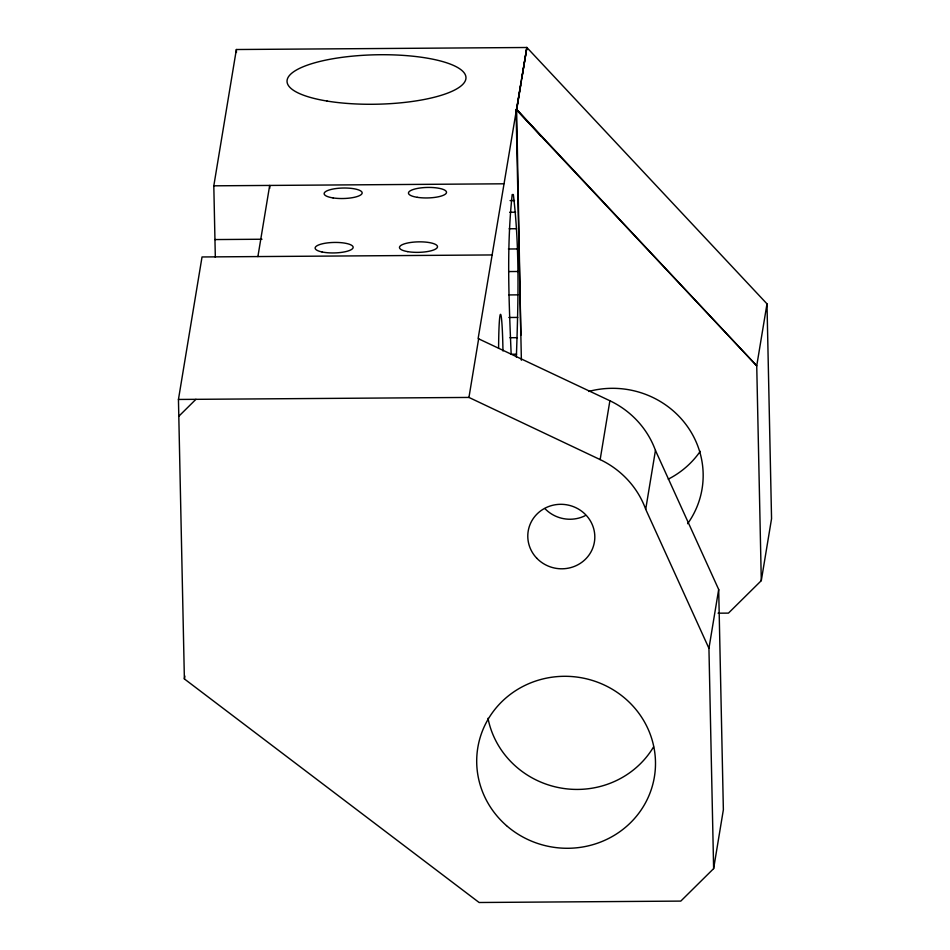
<?xml version="1.0" encoding="UTF-8"?>
<svg xmlns="http://www.w3.org/2000/svg" width="950" height="950" viewBox="0 0 950 950"><rect width="100%" height="100%" fill="white"/><g stroke="black" fill="none" stroke-linecap="round" stroke-linejoin="round"><path stroke-width="1.43" d="M516.361 357.141C518.237 303.026 519.804 248.366 513.344 194.536L512.192 194.56C506.481 247.523 508.963 301.186 511.171 354.338M718.081 613.189L728.46 613.118L761.294 580.64L756.734 365.809L516.634 110.081L517.821 102.802M518.296 99.893L518.771 96.983M519.246 94.074L519.721 91.164M520.208 88.255L520.683 85.334M521.871 78.066L526.87 47.5L236.372 49.519L213.809 185.82L215.329 257.308M761.294 580.64L771.554 518.688L766.994 303.858L526.87 47.5L478.123 338.58L609.888 400.746A89.502 85.904 9.4 0 1 655.453 450.431L718.687 589.475L723.366 809.756L713.628 868.621L680.794 901.099L479.121 902.5L184.383 678.929L178.446 399.451L202.029 256.963L491.969 254.944M184.383 678.929L184.858 676.068M257.901 256.571L269.681 185.428L269.741 188.338M713.628 868.621L708.938 648.339L645.703 509.283A89.502 85.904 9.4 0 0 600.151 459.598L468.944 397.433L478.681 338.58M526.87 47.5L516.622 109.452L520.861 335.196M600.151 459.598L609.888 400.746M645.703 509.283L655.453 450.431M708.938 648.339L718.687 589.475M766.994 303.858L756.734 365.809L516.622 109.452L541.203 136.242M178.802 416.266L195.914 399.332M213.809 185.82L503.749 183.801M510.079 200.581L514.508 200.557M509.687 212.254L515.601 212.218M509.141 228.772L516.539 228.713M214.949 239.566L261.998 239.234M508.381 248.995L517.251 248.936M508.844 271.558L517.714 271.498M508.998 294.928L517.881 294.856M508.856 317.49L517.738 317.431M509.901 337.725L517.299 337.678M510.673 354.255L516.586 354.219M178.446 399.451L468.944 397.433M516.634 110.081L516.064 109.452L521.384 360.216M236.372 49.519L236.443 52.476M585.105 515.731A33.559 32.217 9.4 0 1 544.872 508.559M498.596 348.329A44.745 2.221 89.6 0 1 500.591 314.367A44.745 2.221 89.6 0 1 502.966 350.978M588.62 391.471A89.502 85.904 9.4 0 1 686.078 424.662A89.502 85.904 9.4 0 1 687.622 523.711M700.245 451.298A89.502 85.904 9.4 0 1 668.266 479.156M653.576 746.89A89.502 85.904 9.4 0 1 561.165 788.072A89.502 85.904 9.4 0 1 487.991 718.283M536.679 558.125A33.559 32.217 9.4 0 0 593.311 546.523A33.559 32.217 9.4 0 0 553.909 505.008A33.559 32.217 9.4 0 0 536.679 558.125M327.097 101.068A89.502 24.724 -1.2 0 0 465.809 79.242A89.502 24.724 -1.2 0 0 336.585 58.14A89.502 24.724 -1.2 0 0 327.097 101.068M506.504 825.633A89.502 85.904 9.4 0 0 653.612 780.983A89.502 85.904 9.4 0 0 538.163 680.248A89.502 85.904 9.4 0 0 506.504 825.633M417.252 197.315A19.024 5.249 -1.2 0 0 446.5 192.553A19.024 5.249 -1.2 0 0 418.76 188.195A19.024 5.249 -1.2 0 0 417.252 197.315M407.752 251.643A19.024 5.249 -1.2 0 0 437.451 247.131A19.024 5.249 -1.2 0 0 410.293 242.523A19.024 5.249 -1.2 0 0 407.752 251.643M333.07 197.921A19.024 5.249 -1.2 0 0 362.152 193.088A19.024 5.249 -1.2 0 0 334.234 188.812A19.024 5.249 -1.2 0 0 333.07 197.921M322.062 251.976A19.024 5.249 -1.2 0 0 352.901 248.176A19.024 5.249 -1.2 0 0 327.465 242.903A19.024 5.249 -1.2 0 0 322.062 251.976"/></g></svg>
